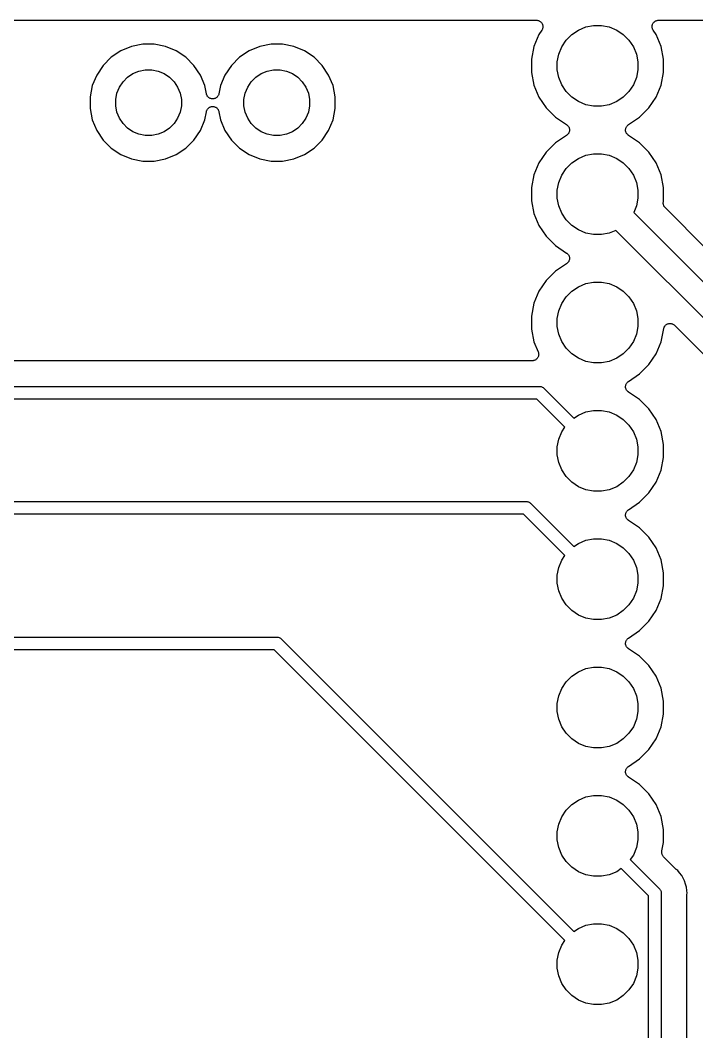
# Model space of a CAD drawing. Extents: x 77 to 229, y -160 to -63.
# Drawn here: x 205.74 to 219.13, y -82.87 to -62.85 of the extents above; entities that cross this region are included whole.
import ezdxf

# ---------------------------------------------------------------- set-up
doc = ezdxf.new("R2010")
doc.units = 0
doc.layers.add('BLACK', color=7, linetype='CONTINUOUS')

msp = doc.modelspace()

# ---------------------------------------------------------------- linework, layer by layer
at = {"layer": 'BLACK', "linetype": 'CONTINUOUS'}
for p, q in [((203.368, -62.8515), (215.962, -62.8515)), ((215.962, -62.8515), (215.964, -62.8515)), ((215.964, -62.8515), (215.964, -62.8515)), ((215.964, -62.8515), (215.964, -62.8515)), ((215.964, -62.8515), (215.964, -62.8515)), ((215.964, -62.8515), (215.976, -62.8529)), ((215.976, -62.8529), (215.988, -62.8542)), ((215.988, -62.8542), (215.988, -62.8542)), ((215.988, -62.8542), (215.989, -62.8543)), ((215.989, -62.8543), (216, -62.858)), ((216, -62.858), (216.012, -62.8616)), ((216.012, -62.8616), (216.012, -62.8617)), ((216.012, -62.8617), (216.012, -62.8618)), ((216.012, -62.8618), (216.023, -62.8676)), ((218.319, -62.8667), (218.329, -62.8611)), ((218.329, -62.8611), (218.33, -62.861)), ((218.33, -62.8609), (218.342, -62.8574)), ((218.33, -62.861), (218.33, -62.8609)), ((218.342, -62.8574), (218.353, -62.8539)), ((218.353, -62.8539), (218.354, -62.8538)), ((218.353, -62.8539), (218.353, -62.8539)), ((218.354, -62.8538), (218.366, -62.8527)), ((218.366, -62.8527), (218.378, -62.8515)), ((218.378, -62.8515), (228.994, -62.8515)), ((216.068, -63.0491), (216.011, -63.1344)), ((216.023, -62.8676), (216.034, -62.8734)), ((216.034, -62.8734), (216.034, -62.8736)), ((216.034, -62.8736), (216.034, -62.8737)), ((216.034, -62.8737), (216.043, -62.8814)), ((216.043, -62.8814), (216.053, -62.8892)), ((216.053, -62.8892), (216.053, -62.8895)), ((216.053, -62.8895), (216.053, -62.8896)), ((216.053, -62.8896), (216.061, -62.899)), ((216.061, -62.899), (216.068, -62.9085)), ((216.068, -62.9085), (216.068, -62.9087)), ((216.068, -62.9087), (216.069, -62.909)), ((216.074, -63.0384), (216.068, -63.0491)), ((216.069, -62.909), (216.074, -62.9197)), ((216.074, -62.9197), (216.08, -62.9304)), ((216.079, -63.0277), (216.074, -63.0384)), ((216.08, -63.0272), (216.079, -63.0274)), ((216.079, -63.0274), (216.079, -63.0277)), ((216.08, -62.9304), (216.08, -62.9307)), ((216.08, -62.9307), (216.08, -62.9309)), ((216.08, -62.9309), (216.083, -62.9425)), ((216.083, -63.0158), (216.08, -63.0272)), ((216.083, -62.9425), (216.087, -62.9542)), ((216.087, -63.004), (216.083, -63.0158)), ((216.087, -62.9542), (216.087, -62.9544)), ((216.087, -62.9544), (216.087, -62.9547)), ((216.087, -62.9547), (216.088, -62.9667)), ((216.088, -62.9915), (216.087, -63.0035)), ((216.087, -63.0035), (216.087, -63.0038)), ((216.087, -63.0038), (216.087, -63.004)), ((216.088, -62.9667), (216.089, -62.9788)), ((216.089, -62.9794), (216.088, -62.9915)), ((216.089, -62.9788), (216.089, -62.9791)), ((216.089, -62.9791), (216.089, -62.9794)), ((216.66, -63.1326), (216.791, -63.045)), ((216.791, -63.045), (216.937, -62.9847)), ((216.937, -62.9847), (217.091, -62.954)), ((217.091, -62.954), (217.249, -62.954)), ((217.249, -62.954), (217.403, -62.9847)), ((217.403, -62.9847), (217.549, -63.045)), ((217.549, -63.045), (217.68, -63.1326)), ((218.251, -62.9771), (218.252, -62.965)), ((218.251, -62.9773), (218.251, -62.9771)), ((218.251, -62.9776), (218.251, -62.9773)), ((218.252, -62.9896), (218.251, -62.9776)), ((218.252, -62.965), (218.253, -62.953)), ((218.253, -63.0018), (218.252, -62.9896)), ((218.253, -62.9524), (218.257, -62.9409)), ((218.253, -62.9527), (218.253, -62.9524)), ((218.253, -62.953), (218.253, -62.9527)), ((218.253, -63.002), (218.253, -63.0018)), ((218.253, -63.0023), (218.253, -63.002)), ((218.256, -63.0139), (218.253, -63.0023)), ((218.26, -63.0256), (218.256, -63.0139)), ((218.257, -62.9409), (218.261, -62.9293)), ((218.26, -63.0258), (218.26, -63.0256)), ((218.26, -63.0261), (218.26, -63.0258)), ((218.266, -63.0368), (218.26, -63.0261)), ((218.261, -62.9288), (218.267, -62.9182)), ((218.261, -62.929), (218.261, -62.9288)), ((218.261, -62.9293), (218.261, -62.929)), ((218.271, -63.0476), (218.266, -63.0368)), ((218.267, -62.9182), (218.272, -62.9075)), ((218.271, -63.048), (218.271, -63.0476)), ((218.271, -63.0481), (218.271, -63.048)), ((218.271, -63.048), (218.271, -63.048)), ((218.272, -63.0491), (218.271, -63.0481)), ((218.272, -62.9075), (218.273, -62.9073)), ((218.329, -63.1344), (218.272, -63.0491)), ((218.273, -62.907), (218.28, -62.8978)), ((218.273, -62.9073), (218.273, -62.907)), ((218.28, -62.8978), (218.288, -62.8884)), ((218.288, -62.8882), (218.289, -62.888)), ((218.288, -62.8884), (218.288, -62.8882)), ((218.289, -62.888), (218.298, -62.8804)), ((218.298, -62.8804), (218.307, -62.8727)), ((218.307, -62.8727), (218.308, -62.8726)), ((218.308, -62.8724), (218.319, -62.8667)), ((218.308, -62.8726), (218.308, -62.8724)), ((216.011, -63.1344), (215.912, -63.3725)), ((216.461, -63.3751), (216.549, -63.244)), ((216.549, -63.244), (216.66, -63.1326)), ((217.68, -63.1326), (217.791, -63.244)), ((217.791, -63.244), (217.879, -63.3751)), ((218.428, -63.3725), (218.329, -63.1344)), ((207.731, -63.4578), (207.542, -63.5845)), ((207.942, -63.3705), (207.731, -63.4578)), ((208.166, -63.326), (207.942, -63.3705)), ((208.394, -63.326), (208.166, -63.326)), ((208.618, -63.3705), (208.394, -63.326)), ((208.829, -63.4578), (208.618, -63.3705)), ((209.018, -63.5845), (208.829, -63.4578)), ((210.271, -63.4578), (210.082, -63.5845)), ((210.482, -63.3705), (210.271, -63.4578)), ((210.706, -63.326), (210.482, -63.3705)), ((210.934, -63.326), (210.706, -63.326)), ((211.158, -63.3705), (210.934, -63.326)), ((211.369, -63.4578), (211.158, -63.3705)), ((211.558, -63.5845), (211.369, -63.4578)), ((215.912, -63.3725), (215.862, -63.6252)), ((216.401, -63.5206), (216.461, -63.3751)), ((217.879, -63.3751), (217.939, -63.5206)), ((218.478, -63.6252), (218.428, -63.3725)), ((207.542, -63.5845), (207.381, -63.7458)), ((209.179, -63.7458), (209.018, -63.5845)), ((210.082, -63.5845), (209.921, -63.7458)), ((211.719, -63.7458), (211.558, -63.5845)), ((215.862, -63.6252), (215.862, -63.8828)), ((216.37, -63.6752), (216.401, -63.5206)), ((217.939, -63.5206), (217.97, -63.6752)), ((218.478, -63.8828), (218.478, -63.6252)), ((207.381, -63.7458), (207.254, -63.9355)), ((207.972, -63.908), (208.09, -63.859)), ((208.09, -63.859), (208.216, -63.834)), ((208.216, -63.834), (208.344, -63.834)), ((208.344, -63.834), (208.47, -63.859)), ((208.47, -63.859), (208.588, -63.908)), ((209.306, -63.9355), (209.179, -63.7458)), ((209.921, -63.7458), (209.794, -63.9355)), ((210.512, -63.908), (210.63, -63.859)), ((210.63, -63.859), (210.756, -63.834)), ((210.756, -63.834), (210.884, -63.834)), ((210.884, -63.834), (211.01, -63.859)), ((211.01, -63.859), (211.128, -63.908)), ((211.846, -63.9355), (211.719, -63.7458)), ((216.37, -63.8328), (216.37, -63.6752)), ((216.401, -63.9874), (216.37, -63.8328)), ((217.97, -63.8328), (217.939, -63.9874)), ((217.97, -63.6752), (217.97, -63.8328)), ((207.254, -63.9355), (207.167, -64.1462)), ((207.775, -64.0696), (207.866, -63.9791)), ((207.866, -63.9791), (207.972, -63.908)), ((208.588, -63.908), (208.694, -63.9791)), ((208.694, -63.9791), (208.785, -64.0696)), ((209.393, -64.1462), (209.306, -63.9355)), ((209.794, -63.9355), (209.707, -64.1462)), ((210.315, -64.0696), (210.406, -63.9791)), ((210.406, -63.9791), (210.512, -63.908)), ((211.128, -63.908), (211.234, -63.9791)), ((211.234, -63.9791), (211.325, -64.0696)), ((211.933, -64.1462), (211.846, -63.9355)), ((215.862, -63.8828), (215.912, -64.1355)), ((216.461, -64.1329), (216.401, -63.9874)), ((217.939, -63.9874), (217.879, -64.1329)), ((218.428, -64.1355), (218.478, -63.8828)), ((207.167, -64.1462), (207.122, -64.3699)), ((207.655, -64.2944), (207.704, -64.1761)), ((207.704, -64.1761), (207.775, -64.0696)), ((208.785, -64.0696), (208.856, -64.1761)), ((208.856, -64.1761), (208.905, -64.2944)), ((209.425, -64.3068), (209.393, -64.1462)), ((209.707, -64.1462), (209.675, -64.3068)), ((210.195, -64.2944), (210.244, -64.1761)), ((210.244, -64.1761), (210.315, -64.0696)), ((211.325, -64.0696), (211.396, -64.1761)), ((211.396, -64.1761), (211.445, -64.2944)), ((211.978, -64.3699), (211.933, -64.1462)), ((215.912, -64.1355), (216.011, -64.3736)), ((216.549, -64.264), (216.461, -64.1329)), ((217.879, -64.1329), (217.791, -64.264)), ((218.329, -64.3736), (218.428, -64.1355)), ((207.122, -64.3699), (207.122, -64.5981)), ((207.63, -64.42), (207.655, -64.2944)), ((207.63, -64.548), (207.63, -64.42)), ((208.905, -64.2944), (208.93, -64.42)), ((208.93, -64.42), (208.93, -64.548)), ((209.429, -64.3188), (209.425, -64.3068)), ((209.433, -64.3303), (209.429, -64.3188)), ((209.433, -64.3304), (209.433, -64.3303)), ((209.433, -64.3305), (209.433, -64.3304)), ((209.438, -64.3413), (209.433, -64.3305)), ((209.444, -64.3522), (209.438, -64.3413)), ((209.444, -64.3523), (209.444, -64.3522)), ((209.444, -64.3524), (209.444, -64.3523)), ((209.452, -64.362), (209.444, -64.3524)), ((209.46, -64.3714), (209.452, -64.362)), ((209.46, -64.3715), (209.46, -64.3714)), ((209.46, -64.3716), (209.46, -64.3715)), ((209.47, -64.3795), (209.46, -64.3716)), ((209.479, -64.3873), (209.47, -64.3795)), ((209.479, -64.3874), (209.479, -64.3873)), ((209.479, -64.3873), (209.479, -64.3873)), ((209.49, -64.3931), (209.479, -64.3874)), ((209.501, -64.3991), (209.49, -64.3931)), ((209.512, -64.4027), (209.501, -64.3991)), ((209.501, -64.3991), (209.501, -64.3991)), ((209.501, -64.3991), (209.501, -64.3991)), ((209.524, -64.4064), (209.512, -64.4027)), ((209.525, -64.4065), (209.524, -64.4064)), ((209.524, -64.4064), (209.524, -64.4064)), ((209.536, -64.4077), (209.525, -64.4065)), ((209.549, -64.409), (209.536, -64.4077)), ((209.561, -64.4079), (209.549, -64.409)), ((209.549, -64.409), (209.549, -64.409)), ((209.549, -64.409), (209.549, -64.409)), ((209.574, -64.4068), (209.561, -64.4079)), ((209.585, -64.4034), (209.574, -64.4068)), ((209.574, -64.4068), (209.574, -64.4068)), ((209.574, -64.4068), (209.574, -64.4068)), ((209.597, -64.3998), (209.585, -64.4034)), ((209.598, -64.3998), (209.597, -64.3998)), ((209.608, -64.3942), (209.598, -64.3997)), ((209.598, -64.3997), (209.598, -64.3998)), ((209.619, -64.3884), (209.608, -64.3942)), ((209.62, -64.3883), (209.619, -64.3884)), ((209.629, -64.3804), (209.62, -64.3882)), ((209.62, -64.3882), (209.62, -64.3883)), ((209.639, -64.3728), (209.629, -64.3804)), ((209.647, -64.3632), (209.639, -64.3727)), ((209.639, -64.3727), (209.639, -64.3728)), ((209.639, -64.3728), (209.639, -64.3728)), ((209.655, -64.3539), (209.647, -64.3632)), ((209.661, -64.3432), (209.655, -64.3537)), ((209.655, -64.3537), (209.655, -64.3538)), ((209.655, -64.3538), (209.655, -64.3539)), ((209.667, -64.3322), (209.661, -64.3432)), ((209.67, -64.3205), (209.667, -64.332)), ((209.667, -64.332), (209.667, -64.332)), ((209.667, -64.332), (209.667, -64.3322)), ((209.674, -64.3085), (209.67, -64.3205)), ((209.675, -64.3068), (209.674, -64.3083)), ((209.674, -64.3083), (209.674, -64.3083)), ((209.674, -64.3083), (209.674, -64.3083)), ((209.674, -64.3083), (209.674, -64.3085)), ((210.17, -64.42), (210.195, -64.2944)), ((210.17, -64.548), (210.17, -64.42)), ((211.445, -64.2944), (211.47, -64.42)), ((211.47, -64.42), (211.47, -64.548)), ((211.978, -64.5981), (211.978, -64.3699)), ((216.011, -64.3736), (216.154, -64.5878)), ((216.66, -64.3754), (216.549, -64.264)), ((216.791, -64.463), (216.66, -64.3754)), ((216.937, -64.5233), (216.791, -64.463)), ((217.549, -64.463), (217.403, -64.5233)), ((217.68, -64.3754), (217.549, -64.463)), ((217.791, -64.264), (217.68, -64.3754)), ((218.186, -64.5878), (218.329, -64.3736)), ((207.122, -64.5981), (207.167, -64.8218)), ((207.655, -64.6736), (207.63, -64.548)), ((208.93, -64.548), (208.905, -64.6736)), ((209.393, -64.8218), (209.425, -64.6612)), ((209.425, -64.6612), (209.426, -64.6597)), ((209.426, -64.6595), (209.43, -64.6476)), ((209.426, -64.6597), (209.426, -64.6595)), ((209.426, -64.6597), (209.426, -64.6597)), ((209.426, -64.6597), (209.426, -64.6597)), ((209.43, -64.6476), (209.433, -64.636)), ((209.433, -64.6358), (209.439, -64.6249)), ((209.433, -64.636), (209.433, -64.6358)), ((209.433, -64.636), (209.433, -64.636)), ((209.439, -64.6249), (209.445, -64.6143)), ((209.445, -64.6141), (209.453, -64.6051)), ((209.445, -64.6142), (209.445, -64.6141)), ((209.445, -64.6143), (209.445, -64.6142)), ((209.453, -64.6051), (209.461, -64.5953)), ((209.461, -64.5952), (209.471, -64.5877)), ((209.461, -64.5953), (209.461, -64.5952)), ((209.461, -64.5952), (209.461, -64.5952)), ((209.471, -64.5877), (209.48, -64.5798)), ((209.48, -64.5797), (209.481, -64.5796)), ((209.48, -64.5798), (209.48, -64.5797)), ((209.481, -64.5796), (209.492, -64.5739)), ((209.492, -64.5739), (209.502, -64.5683)), ((209.502, -64.5683), (209.502, -64.5682)), ((209.502, -64.5682), (209.503, -64.5682)), ((209.503, -64.5682), (209.514, -64.5647)), ((209.514, -64.5647), (209.526, -64.5612)), ((209.526, -64.5612), (209.538, -64.5601)), ((209.526, -64.5612), (209.526, -64.5612)), ((209.526, -64.5612), (209.526, -64.5612)), ((209.538, -64.5601), (209.551, -64.559)), ((209.551, -64.559), (209.551, -64.559)), ((209.551, -64.559), (209.551, -64.559)), ((209.551, -64.559), (209.563, -64.5602)), ((209.563, -64.5602), (209.575, -64.5615)), ((209.575, -64.5615), (209.576, -64.5616)), ((209.576, -64.5616), (209.576, -64.5616)), ((209.576, -64.5616), (209.588, -64.5653)), ((209.588, -64.5653), (209.599, -64.5689)), ((209.599, -64.5689), (209.599, -64.5689)), ((209.599, -64.5689), (209.599, -64.5689)), ((209.599, -64.5689), (209.61, -64.5749)), ((209.61, -64.5749), (209.621, -64.5806)), ((209.621, -64.5806), (209.621, -64.5807)), ((209.621, -64.5807), (209.621, -64.5807)), ((209.621, -64.5807), (209.63, -64.5885)), ((209.63, -64.5885), (209.64, -64.5964)), ((209.64, -64.5964), (209.64, -64.5965)), ((209.64, -64.5965), (209.64, -64.5966)), ((209.64, -64.5966), (209.648, -64.6059)), ((209.648, -64.6059), (209.656, -64.6156)), ((209.656, -64.6156), (209.656, -64.6157)), ((209.656, -64.6157), (209.656, -64.6158)), ((209.656, -64.6158), (209.662, -64.6266)), ((209.662, -64.6266), (209.667, -64.6375)), ((209.667, -64.6375), (209.667, -64.6376)), ((209.667, -64.6376), (209.667, -64.6377)), ((209.667, -64.6377), (209.671, -64.6492)), ((209.671, -64.6492), (209.675, -64.6612)), ((209.675, -64.6612), (209.707, -64.8218)), ((210.195, -64.6736), (210.17, -64.548)), ((211.47, -64.548), (211.445, -64.6736)), ((211.933, -64.8218), (211.978, -64.5981)), ((216.154, -64.5878), (216.336, -64.77)), ((217.091, -64.554), (216.937, -64.5233)), ((217.249, -64.554), (217.091, -64.554)), ((217.403, -64.5233), (217.249, -64.554)), ((218.004, -64.77), (218.186, -64.5878)), ((207.167, -64.8218), (207.254, -65.0325)), ((207.704, -64.7919), (207.655, -64.6736)), ((207.775, -64.8984), (207.704, -64.7919)), ((208.856, -64.7919), (208.785, -64.8984)), ((208.905, -64.6736), (208.856, -64.7919)), ((209.306, -65.0325), (209.393, -64.8218)), ((209.707, -64.8218), (209.794, -65.0325)), ((210.244, -64.7919), (210.195, -64.6736)), ((210.315, -64.8984), (210.244, -64.7919)), ((211.396, -64.7919), (211.325, -64.8984)), ((211.445, -64.6736), (211.396, -64.7919)), ((211.846, -65.0325), (211.933, -64.8218)), ((216.336, -64.77), (216.558, -64.9184)), ((217.782, -64.9184), (218.004, -64.77)), ((207.254, -65.0325), (207.381, -65.2222)), ((207.866, -64.9889), (207.775, -64.8984)), ((207.972, -65.06), (207.866, -64.9889)), ((208.09, -65.109), (207.972, -65.06)), ((208.588, -65.06), (208.47, -65.109)), ((208.694, -64.9889), (208.588, -65.06)), ((208.785, -64.8984), (208.694, -64.9889)), ((209.179, -65.2222), (209.306, -65.0325)), ((209.794, -65.0325), (209.921, -65.2222)), ((210.406, -64.9889), (210.315, -64.8984)), ((210.512, -65.06), (210.406, -64.9889)), ((210.63, -65.109), (210.512, -65.06)), ((211.128, -65.06), (211.01, -65.109)), ((211.234, -64.9889), (211.128, -65.06)), ((211.325, -64.8984), (211.234, -64.9889)), ((211.719, -65.2222), (211.846, -65.0325)), ((216.558, -64.9184), (216.559, -64.919)), ((216.559, -64.919), (216.559, -64.919)), ((216.559, -64.919), (216.559, -64.919)), ((216.559, -64.919), (216.56, -64.9194)), ((216.56, -64.9194), (216.569, -64.9273)), ((216.569, -64.9273), (216.578, -64.9349)), ((216.578, -64.9349), (216.578, -64.9352)), ((216.578, -64.9352), (216.579, -64.9354)), ((216.579, -64.9354), (216.586, -64.9449)), ((216.586, -64.9449), (216.594, -64.9542)), ((216.594, -64.9542), (216.594, -64.9545)), ((216.594, -64.9545), (216.594, -64.9547)), ((216.594, -64.9547), (216.6, -64.9654)), ((216.6, -64.9654), (216.605, -64.9761)), ((216.605, -64.9761), (216.605, -64.9764)), ((216.605, -64.9764), (216.606, -64.9767)), ((216.609, -65.0613), (216.605, -65.0729)), ((216.606, -64.9767), (216.609, -64.9882)), ((216.609, -64.9882), (216.612, -64.9999)), ((216.612, -65.0499), (216.609, -65.0613)), ((216.612, -64.9999), (216.612, -65.0002)), ((216.612, -65.0002), (216.613, -65.0005)), ((216.613, -65.0372), (216.612, -65.0492)), ((216.612, -65.0492), (216.612, -65.0495)), ((216.612, -65.0495), (216.612, -65.0499)), ((216.613, -65.0005), (216.614, -65.0125)), ((216.615, -65.0252), (216.613, -65.0372)), ((216.614, -65.0125), (216.615, -65.0246)), ((216.615, -65.0246), (216.615, -65.0249)), ((216.615, -65.0249), (216.615, -65.0252)), ((217.725, -65.0228), (217.727, -65.0109)), ((217.725, -65.0231), (217.725, -65.0228)), ((217.725, -65.0234), (217.725, -65.0231)), ((217.726, -65.0355), (217.725, -65.0234)), ((217.727, -65.0475), (217.726, -65.0355)), ((217.727, -65.0109), (217.728, -64.9988)), ((217.728, -65.0478), (217.727, -65.0475)), ((217.728, -64.9981), (217.732, -64.9866)), ((217.728, -64.9985), (217.728, -64.9981)), ((217.728, -64.9988), (217.728, -64.9985)), ((217.728, -65.0481), (217.728, -65.0478)), ((217.731, -65.0598), (217.728, -65.0481)), ((217.734, -65.0713), (217.731, -65.0598)), ((217.732, -64.9866), (217.735, -64.9751)), ((217.735, -64.9745), (217.741, -64.9639)), ((217.735, -64.9748), (217.735, -64.9745)), ((217.735, -64.9751), (217.735, -64.9748)), ((217.741, -64.9639), (217.747, -64.9533)), ((217.747, -64.9527), (217.755, -64.9434)), ((217.747, -64.953), (217.747, -64.9527)), ((217.747, -64.9533), (217.747, -64.953)), ((217.755, -64.9434), (217.763, -64.9341)), ((217.763, -64.9337), (217.772, -64.9261)), ((217.763, -64.9339), (217.763, -64.9337)), ((217.763, -64.9341), (217.763, -64.9339)), ((217.772, -64.9261), (217.782, -64.9184)), ((207.381, -65.2222), (207.542, -65.3835)), ((208.216, -65.134), (208.09, -65.109)), ((208.344, -65.134), (208.216, -65.134)), ((208.47, -65.109), (208.344, -65.134)), ((209.018, -65.3835), (209.179, -65.2222)), ((209.921, -65.2222), (210.082, -65.3835)), ((210.756, -65.134), (210.63, -65.109)), ((210.884, -65.134), (210.756, -65.134)), ((211.01, -65.109), (210.884, -65.134)), ((211.558, -65.3835), (211.719, -65.2222)), ((216.558, -65.1296), (216.336, -65.278)), ((216.567, -65.1221), (216.558, -65.1296)), ((216.577, -65.1144), (216.567, -65.1221)), ((216.585, -65.1048), (216.577, -65.1139)), ((216.577, -65.1139), (216.577, -65.1141)), ((216.577, -65.1141), (216.577, -65.1144)), ((216.593, -65.0953), (216.585, -65.1048)), ((216.599, -65.0842), (216.593, -65.0947)), ((216.593, -65.0947), (216.593, -65.095)), ((216.593, -65.095), (216.593, -65.0953)), ((216.605, -65.0735), (216.599, -65.0842)), ((216.605, -65.0729), (216.605, -65.0732)), ((216.605, -65.0732), (216.605, -65.0735)), ((217.735, -65.0716), (217.734, -65.0713)), ((217.735, -65.0719), (217.735, -65.0716)), ((217.74, -65.0826), (217.735, -65.0719)), ((217.746, -65.0933), (217.74, -65.0826)), ((217.746, -65.0935), (217.746, -65.0933)), ((217.746, -65.0938), (217.746, -65.0935)), ((217.754, -65.1031), (217.746, -65.0938)), ((217.761, -65.1126), (217.754, -65.1031)), ((217.762, -65.1128), (217.761, -65.1126)), ((217.762, -65.1131), (217.762, -65.1128)), ((217.771, -65.1207), (217.762, -65.1131)), ((217.78, -65.1286), (217.771, -65.1207)), ((217.781, -65.129), (217.78, -65.1286)), ((217.782, -65.1296), (217.781, -65.129)), ((217.781, -65.129), (217.781, -65.129)), ((217.781, -65.129), (217.781, -65.129)), ((218.004, -65.278), (217.782, -65.1296)), ((207.542, -65.3835), (207.731, -65.5102)), ((208.829, -65.5102), (209.018, -65.3835)), ((210.082, -65.3835), (210.271, -65.5102)), ((211.369, -65.5102), (211.558, -65.3835)), ((216.154, -65.4602), (216.011, -65.6744)), ((216.336, -65.278), (216.154, -65.4602)), ((218.186, -65.4602), (218.004, -65.278)), ((218.329, -65.6744), (218.186, -65.4602)), ((207.731, -65.5102), (207.942, -65.5975)), ((207.942, -65.5975), (208.166, -65.642)), ((208.166, -65.642), (208.394, -65.642)), ((208.394, -65.642), (208.618, -65.5975)), ((208.618, -65.5975), (208.829, -65.5102)), ((210.271, -65.5102), (210.482, -65.5975)), ((210.482, -65.5975), (210.706, -65.642)), ((210.706, -65.642), (210.934, -65.642)), ((210.934, -65.642), (211.158, -65.5975)), ((211.158, -65.5975), (211.369, -65.5102)), ((216.66, -65.6726), (216.791, -65.585)), ((216.791, -65.585), (216.937, -65.5247)), ((216.937, -65.5247), (217.091, -65.494)), ((217.091, -65.494), (217.249, -65.494)), ((217.249, -65.494), (217.403, -65.5247)), ((217.403, -65.5247), (217.549, -65.585)), ((217.549, -65.585), (217.68, -65.6726)), ((216.011, -65.6744), (215.912, -65.9125)), ((216.461, -65.9151), (216.549, -65.784)), ((216.549, -65.784), (216.66, -65.6726)), ((217.68, -65.6726), (217.791, -65.784)), ((217.791, -65.784), (217.879, -65.9151)), ((218.428, -65.9125), (218.329, -65.6744)), ((215.912, -65.9125), (215.862, -66.1652)), ((216.37, -66.2152), (216.401, -66.0606)), ((216.401, -66.0606), (216.461, -65.9151)), ((217.879, -65.9151), (217.939, -66.0606)), ((217.939, -66.0606), (217.97, -66.2152)), ((218.478, -66.1652), (218.428, -65.9125)), ((215.862, -66.1652), (215.862, -66.4228)), ((216.37, -66.3728), (216.37, -66.2152)), ((217.97, -66.2152), (217.97, -66.3728)), ((218.478, -66.4228), (218.478, -66.1652)), ((215.862, -66.4228), (215.912, -66.6755)), ((216.401, -66.5274), (216.37, -66.3728)), ((217.97, -66.3728), (217.939, -66.5274)), ((218.471, -66.4691), (218.472, -66.4574)), ((218.472, -66.4574), (218.473, -66.4457)), ((218.473, -66.4457), (218.478, -66.4228)), ((216.461, -66.6729), (216.401, -66.5274)), ((217.939, -66.5274), (217.886, -66.6563)), ((217.886, -66.6563), (222.908, -71.6789)), ((218.471, -66.4697), (218.471, -66.4691)), ((218.471, -66.4703), (218.471, -66.4697)), ((218.472, -66.4821), (218.471, -66.4703)), ((218.473, -66.4938), (218.472, -66.4821)), ((218.473, -66.4944), (218.473, -66.4938)), ((218.473, -66.495), (218.473, -66.4944)), ((218.477, -66.5063), (218.473, -66.495)), ((218.48, -66.5176), (218.477, -66.5063)), ((218.48, -66.5181), (218.48, -66.5176)), ((218.481, -66.5187), (218.48, -66.5181)), ((218.486, -66.5292), (218.481, -66.5187)), ((218.492, -66.5396), (218.486, -66.5292)), ((218.492, -66.5401), (218.492, -66.5396)), ((218.492, -66.5406), (218.492, -66.5401)), ((218.5, -66.5498), (218.492, -66.5406)), ((218.507, -66.559), (218.5, -66.5498)), ((218.508, -66.5598), (218.507, -66.559)), ((218.508, -66.5599), (218.508, -66.5598)), ((218.508, -66.5598), (218.508, -66.5598)), ((218.508, -66.5602), (218.508, -66.5599)), ((219.327, -67.3795), (218.508, -66.5602)), ((215.912, -66.6755), (216.011, -66.9136)), ((216.549, -66.804), (216.461, -66.6729)), ((216.66, -66.9154), (216.549, -66.804)), ((216.011, -66.9136), (216.154, -67.1278)), ((216.791, -67.003), (216.66, -66.9154)), ((216.937, -67.0633), (216.791, -67.003)), ((217.091, -67.094), (216.937, -67.0633)), ((217.403, -67.0633), (217.249, -67.094)), ((217.532, -67.0098), (217.403, -67.0633)), ((222.49, -71.968), (217.532, -67.0098)), ((216.154, -67.1278), (216.336, -67.31)), ((217.249, -67.094), (217.091, -67.094)), ((216.336, -67.31), (216.558, -67.4584)), ((216.558, -67.4584), (216.559, -67.459)), ((216.559, -67.459), (216.559, -67.459)), ((216.559, -67.459), (216.559, -67.459)), ((216.559, -67.459), (216.56, -67.4594)), ((216.56, -67.4594), (216.569, -67.4673)), ((216.567, -67.6621), (216.558, -67.6696)), ((216.577, -67.6543), (216.567, -67.6621)), ((216.569, -67.4673), (216.578, -67.4749)), ((216.585, -67.6448), (216.577, -67.6539)), ((216.577, -67.6539), (216.577, -67.6541)), ((216.577, -67.6541), (216.577, -67.6543)), ((216.578, -67.4749), (216.578, -67.4752)), ((216.578, -67.4752), (216.579, -67.4754)), ((216.579, -67.4754), (216.586, -67.4849)), ((216.593, -67.6353), (216.585, -67.6448)), ((216.586, -67.4849), (216.594, -67.4942)), ((216.599, -67.6242), (216.593, -67.6347)), ((216.593, -67.6347), (216.593, -67.635)), ((216.593, -67.635), (216.593, -67.6353)), ((216.594, -67.4942), (216.594, -67.4945)), ((216.594, -67.4945), (216.594, -67.4947)), ((216.594, -67.4947), (216.6, -67.5054)), ((216.605, -67.6135), (216.599, -67.6242)), ((216.6, -67.5054), (216.605, -67.5161)), ((216.605, -67.5161), (216.605, -67.5164)), ((216.605, -67.5164), (216.606, -67.5167)), ((216.609, -67.6013), (216.605, -67.6129)), ((216.605, -67.6129), (216.605, -67.6132)), ((216.605, -67.6132), (216.605, -67.6135)), ((216.606, -67.5167), (216.609, -67.5282)), ((216.609, -67.5282), (216.612, -67.5399)), ((216.612, -67.5899), (216.609, -67.6013)), ((216.612, -67.5399), (216.612, -67.5402)), ((216.612, -67.5402), (216.613, -67.5405)), ((216.613, -67.5772), (216.612, -67.5892)), ((216.612, -67.5892), (216.612, -67.5895)), ((216.612, -67.5895), (216.612, -67.5899)), ((216.613, -67.5405), (216.614, -67.5525)), ((216.615, -67.5652), (216.613, -67.5772)), ((216.614, -67.5525), (216.615, -67.5646)), ((216.615, -67.5646), (216.615, -67.5649)), ((216.615, -67.5649), (216.615, -67.5652)), ((216.336, -67.818), (216.154, -68.0002)), ((216.558, -67.6696), (216.336, -67.818)), ((216.154, -68.0002), (216.011, -68.2144)), ((216.791, -68.125), (216.937, -68.0647)), ((216.937, -68.0647), (217.091, -68.034)), ((217.091, -68.034), (217.249, -68.034)), ((217.249, -68.034), (217.403, -68.0647)), ((217.403, -68.0647), (217.549, -68.125)), ((216.011, -68.2144), (215.912, -68.4525)), ((216.549, -68.324), (216.66, -68.2126)), ((216.66, -68.2126), (216.791, -68.125)), ((217.549, -68.125), (217.68, -68.2126)), ((217.68, -68.2126), (217.791, -68.324)), ((215.912, -68.4525), (215.862, -68.7052)), ((216.401, -68.6006), (216.461, -68.4551)), ((216.461, -68.4551), (216.549, -68.324)), ((217.791, -68.324), (217.879, -68.4551)), ((217.879, -68.4551), (217.939, -68.6006)), ((216.37, -68.7552), (216.401, -68.6006)), ((217.939, -68.6006), (217.97, -68.7552)), ((215.862, -68.7052), (215.862, -68.9628)), ((216.37, -68.9128), (216.37, -68.7552)), ((217.97, -68.7552), (217.97, -68.9128)), ((218.535, -68.8734), (218.545, -68.8678)), ((218.545, -68.8678), (218.556, -68.8621)), ((218.556, -68.862), (218.557, -68.8619)), ((218.556, -68.8621), (218.556, -68.862)), ((218.557, -68.8619), (218.568, -68.8585)), ((218.568, -68.8585), (218.58, -68.855)), ((218.58, -68.8549), (218.593, -68.8538)), ((218.58, -68.855), (218.58, -68.8549)), ((218.58, -68.855), (218.58, -68.855)), ((218.593, -68.8538), (218.605, -68.8527)), ((218.605, -68.8527), (218.605, -68.8527)), ((218.605, -68.8527), (218.605, -68.8527)), ((218.605, -68.8527), (218.617, -68.854)), ((218.617, -68.854), (218.629, -68.8552)), ((218.629, -68.8552), (218.629, -68.8553)), ((218.629, -68.8553), (218.63, -68.8553)), ((218.63, -68.8553), (218.641, -68.859)), ((218.641, -68.859), (218.653, -68.8625)), ((218.653, -68.8625), (218.653, -68.8626)), ((218.653, -68.8626), (218.653, -68.8627)), ((218.653, -68.8627), (218.664, -68.8685)), ((215.862, -68.9628), (215.912, -69.2155)), ((216.401, -69.0674), (216.37, -68.9128)), ((216.461, -69.2129), (216.401, -69.0674)), ((217.939, -69.0674), (217.879, -69.2129)), ((217.97, -68.9128), (217.939, -69.0674)), ((218.428, -69.2155), (218.48, -68.9549)), ((218.48, -68.9532), (218.484, -68.9415)), ((218.48, -68.9537), (218.48, -68.9532)), ((218.48, -68.9538), (218.48, -68.9537)), ((218.48, -68.9537), (218.48, -68.9537)), ((218.48, -68.9549), (218.48, -68.9538)), ((218.484, -68.9415), (218.487, -68.9301)), ((218.487, -68.9296), (218.493, -68.9189)), ((218.487, -68.9298), (218.487, -68.9296)), ((218.487, -68.9301), (218.487, -68.9298)), ((218.493, -68.9189), (218.499, -68.9083)), ((218.499, -68.9079), (218.507, -68.8987)), ((218.499, -68.9081), (218.499, -68.9079)), ((218.499, -68.9083), (218.499, -68.9081)), ((218.507, -68.8987), (218.515, -68.8893)), ((218.515, -68.8889), (218.525, -68.8814)), ((218.515, -68.8891), (218.515, -68.8889)), ((218.515, -68.8893), (218.515, -68.8891)), ((218.525, -68.8814), (218.534, -68.8737)), ((218.534, -68.8736), (218.535, -68.8734)), ((218.534, -68.8737), (218.534, -68.8736)), ((218.664, -68.8685), (218.675, -68.8742)), ((218.675, -68.8742), (218.675, -68.8743)), ((218.675, -68.8743), (218.675, -68.8745)), ((218.675, -68.8745), (218.685, -68.8822)), ((218.685, -68.8822), (218.694, -68.8899)), ((218.694, -68.8899), (221.945, -72.1412)), ((215.912, -69.2155), (215.995, -69.416)), ((216.549, -69.344), (216.461, -69.2129)), ((217.879, -69.2129), (217.791, -69.344)), ((218.329, -69.4536), (218.428, -69.2155)), ((215.995, -69.416), (215.996, -69.417)), ((215.996, -69.417), (215.996, -69.417)), ((215.996, -69.417), (215.996, -69.417)), ((215.996, -69.417), (215.996, -69.4176)), ((215.996, -69.4176), (215.999, -69.4294)), ((215.999, -69.4294), (216.003, -69.4408)), ((216.003, -69.4408), (216.003, -69.4411)), ((216.003, -69.4411), (216.003, -69.4415)), ((216.003, -69.4415), (216.004, -69.4535)), ((216.004, -69.4535), (216.005, -69.4655)), ((216.005, -69.4662), (216.004, -69.478)), ((216.005, -69.4655), (216.005, -69.4658)), ((216.005, -69.4658), (216.005, -69.4662)), ((216.66, -69.4554), (216.549, -69.344)), ((216.791, -69.543), (216.66, -69.4554)), ((217.68, -69.4554), (217.549, -69.543)), ((217.791, -69.344), (217.68, -69.4554)), ((218.186, -69.6678), (218.329, -69.4536)), ((215.878, -69.5916), (203.222, -69.5916)), ((215.89, -69.5904), (215.878, -69.5916)), ((215.902, -69.5893), (215.89, -69.5904)), ((215.903, -69.5892), (215.902, -69.5892)), ((215.902, -69.5892), (215.902, -69.5893)), ((215.914, -69.5857), (215.903, -69.5892)), ((215.926, -69.5823), (215.914, -69.5857)), ((215.937, -69.5763), (215.926, -69.582)), ((215.926, -69.582), (215.926, -69.5821)), ((215.926, -69.5821), (215.926, -69.5823)), ((215.948, -69.5707), (215.937, -69.5763)), ((215.958, -69.5626), (215.948, -69.5704)), ((215.948, -69.5704), (215.948, -69.5705)), ((215.948, -69.5705), (215.948, -69.5707)), ((215.967, -69.5552), (215.958, -69.5626)), ((215.975, -69.5454), (215.967, -69.5547)), ((215.967, -69.5547), (215.967, -69.5549)), ((215.967, -69.5549), (215.967, -69.5552)), ((215.983, -69.5362), (215.975, -69.5454)), ((215.989, -69.525), (215.983, -69.5356)), ((215.983, -69.5356), (215.983, -69.5359)), ((215.983, -69.5359), (215.983, -69.5362)), ((215.995, -69.5144), (215.989, -69.525)), ((215.999, -69.5021), (215.995, -69.5138)), ((215.995, -69.5138), (215.995, -69.5141)), ((215.995, -69.5141), (215.995, -69.5144)), ((216.002, -69.4908), (215.999, -69.5021)), ((216.004, -69.478), (216.002, -69.4901)), ((216.002, -69.4901), (216.002, -69.4905)), ((216.002, -69.4905), (216.002, -69.4908)), ((216.937, -69.6033), (216.791, -69.543)), ((217.091, -69.634), (216.937, -69.6033)), ((217.249, -69.634), (217.091, -69.634)), ((217.403, -69.6033), (217.249, -69.634)), ((217.549, -69.543), (217.403, -69.6033)), ((218.004, -69.85), (218.186, -69.6678)), ((217.782, -69.9984), (218.004, -69.85)), ((217.728, -70.0781), (217.731, -70.0667)), ((217.731, -70.0667), (217.735, -70.0551)), ((217.735, -70.0545), (217.741, -70.0439)), ((217.735, -70.0548), (217.735, -70.0545)), ((217.735, -70.0551), (217.735, -70.0548)), ((217.741, -70.0439), (217.747, -70.0333)), ((217.747, -70.0327), (217.755, -70.0234)), ((217.747, -70.033), (217.747, -70.0327)), ((217.747, -70.0333), (217.747, -70.033)), ((217.755, -70.0234), (217.763, -70.0141)), ((217.763, -70.0137), (217.772, -70.0061)), ((217.763, -70.0139), (217.763, -70.0137)), ((217.763, -70.0141), (217.763, -70.0139)), ((217.772, -70.0061), (217.782, -69.9984)), ((199.704, -70.0996), (216.015, -70.0996)), ((216.015, -70.0996), (216.021, -70.099)), ((216.021, -70.099), (216.027, -70.0996)), ((216.027, -70.0996), (216.046, -70.1014)), ((216.046, -70.1014), (216.046, -70.1014)), ((216.046, -70.1014), (216.046, -70.1014)), ((216.046, -70.1014), (216.052, -70.1034)), ((216.052, -70.1034), (216.069, -70.1086)), ((216.069, -70.1086), (216.069, -70.1086)), ((216.069, -70.1086), (216.069, -70.1086)), ((216.069, -70.1086), (216.073, -70.1108)), ((216.073, -70.1108), (216.091, -70.1202)), ((216.091, -70.1202), (216.091, -70.1202)), ((216.091, -70.1202), (216.091, -70.1202)), ((216.091, -70.1202), (216.097, -70.1253)), ((216.097, -70.1253), (216.11, -70.1358)), ((216.11, -70.1358), (216.114, -70.1406)), ((216.114, -70.1406), (216.699, -70.7263)), ((217.725, -70.1028), (217.727, -70.0909)), ((217.725, -70.1031), (217.725, -70.1028)), ((217.725, -70.1034), (217.725, -70.1031)), ((217.726, -70.1155), (217.725, -70.1034)), ((217.727, -70.1275), (217.726, -70.1155)), ((217.727, -70.0909), (217.728, -70.0788)), ((217.728, -70.1278), (217.727, -70.1275)), ((217.728, -70.0785), (217.728, -70.0781)), ((217.728, -70.0788), (217.728, -70.0785)), ((217.728, -70.1281), (217.728, -70.1278)), ((217.731, -70.1398), (217.728, -70.1281)), ((217.734, -70.1513), (217.731, -70.1398)), ((217.735, -70.1516), (217.734, -70.1513)), ((217.735, -70.1519), (217.735, -70.1516)), ((217.74, -70.1625), (217.735, -70.1519)), ((217.746, -70.1733), (217.74, -70.1625)), ((217.746, -70.1735), (217.746, -70.1733)), ((217.746, -70.1738), (217.746, -70.1735)), ((217.754, -70.1831), (217.746, -70.1738)), ((217.761, -70.1926), (217.754, -70.1831)), ((217.762, -70.1928), (217.761, -70.1926)), ((217.762, -70.1931), (217.762, -70.1928)), ((217.771, -70.2007), (217.762, -70.1931)), ((217.78, -70.2086), (217.771, -70.2007)), ((217.781, -70.209), (217.78, -70.2086)), ((217.782, -70.2096), (217.781, -70.209)), ((217.781, -70.209), (217.781, -70.209)), ((217.781, -70.209), (217.781, -70.209)), ((218.004, -70.358), (217.782, -70.2096)), ((215.969, -70.3496), (199.75, -70.3496)), ((216.523, -70.9031), (215.969, -70.3496)), ((218.186, -70.5402), (218.004, -70.358)), ((216.699, -70.7263), (216.791, -70.665)), ((216.791, -70.665), (216.937, -70.6047)), ((216.937, -70.6047), (217.091, -70.574)), ((217.091, -70.574), (217.249, -70.574)), ((217.249, -70.574), (217.403, -70.6047)), ((217.403, -70.6047), (217.549, -70.665)), ((217.549, -70.665), (217.68, -70.7526)), ((218.329, -70.7544), (218.186, -70.5402)), ((217.68, -70.7526), (217.791, -70.864)), ((217.791, -70.864), (217.879, -70.9951)), ((218.428, -70.9925), (218.329, -70.7544)), ((216.401, -71.1406), (216.461, -70.9951)), ((216.461, -70.9951), (216.523, -70.9031)), ((217.879, -70.9951), (217.939, -71.1406)), ((218.478, -71.2452), (218.428, -70.9925)), ((216.37, -71.2952), (216.401, -71.1406)), ((217.939, -71.1406), (217.97, -71.2952)), ((218.478, -71.5028), (218.478, -71.2452)), ((216.37, -71.4528), (216.37, -71.2952)), ((216.401, -71.6074), (216.37, -71.4528)), ((217.97, -71.4528), (217.939, -71.6074)), ((217.97, -71.2952), (217.97, -71.4528)), ((216.461, -71.7529), (216.401, -71.6074)), ((217.939, -71.6074), (217.879, -71.7529)), ((218.428, -71.7555), (218.478, -71.5028)), ((216.549, -71.884), (216.461, -71.7529)), ((217.879, -71.7529), (217.791, -71.884)), ((218.329, -71.9936), (218.428, -71.7555)), ((216.66, -71.9954), (216.549, -71.884)), ((216.791, -72.083), (216.66, -71.9954)), ((217.68, -71.9954), (217.549, -72.083)), ((217.791, -71.884), (217.68, -71.9954)), ((218.186, -72.2078), (218.329, -71.9936)), ((216.937, -72.1433), (216.791, -72.083)), ((217.091, -72.174), (216.937, -72.1433)), ((217.249, -72.174), (217.091, -72.174)), ((217.403, -72.1433), (217.249, -72.174)), ((217.549, -72.083), (217.403, -72.1433)), ((218.004, -72.39), (218.186, -72.2078)), ((194.437, -72.3744), (215.749, -72.3744)), ((215.749, -72.3744), (215.755, -72.3738)), ((215.755, -72.3738), (215.761, -72.3744)), ((215.761, -72.3744), (215.761, -72.3744)), ((215.761, -72.3744), (215.772, -72.3755)), ((215.772, -72.3755), (215.779, -72.3762)), ((215.779, -72.3762), (215.779, -72.3762)), ((215.779, -72.3762), (215.78, -72.3762)), ((215.78, -72.3762), (215.793, -72.3804)), ((215.793, -72.3804), (215.803, -72.3833)), ((215.803, -72.3833), (215.803, -72.3834)), ((215.803, -72.3834), (215.803, -72.3834)), ((215.803, -72.3834), (215.819, -72.3918)), ((215.819, -72.3918), (215.825, -72.395)), ((215.825, -72.395), (215.825, -72.395)), ((215.825, -72.395), (215.825, -72.395)), ((215.825, -72.395), (215.837, -72.405)), ((215.837, -72.405), (215.839, -72.4067)), ((215.839, -72.4067), (215.839, -72.4067)), ((215.839, -72.4067), (215.844, -72.4106)), ((215.844, -72.4106), (215.848, -72.4153)), ((215.848, -72.4153), (216.699, -73.2665)), ((217.782, -72.5384), (218.004, -72.39)), ((215.703, -72.6244), (194.391, -72.6244)), ((216.522, -73.4433), (215.703, -72.6244)), ((217.725, -72.6428), (217.727, -72.6309)), ((217.725, -72.6431), (217.725, -72.6428)), ((217.725, -72.6434), (217.725, -72.6431)), ((217.726, -72.6555), (217.725, -72.6434)), ((217.727, -72.6675), (217.726, -72.6555)), ((217.727, -72.6309), (217.728, -72.6188)), ((217.728, -72.6678), (217.727, -72.6675)), ((217.728, -72.6181), (217.731, -72.6067)), ((217.728, -72.6185), (217.728, -72.6181)), ((217.728, -72.6188), (217.728, -72.6185)), ((217.728, -72.6681), (217.728, -72.6678)), ((217.731, -72.6798), (217.728, -72.6681)), ((217.731, -72.6067), (217.735, -72.5951)), ((217.735, -72.5945), (217.741, -72.5838)), ((217.735, -72.5948), (217.735, -72.5945)), ((217.735, -72.5951), (217.735, -72.5948)), ((217.741, -72.5838), (217.747, -72.5733)), ((217.747, -72.5727), (217.755, -72.5634)), ((217.747, -72.573), (217.747, -72.5727)), ((217.747, -72.5733), (217.747, -72.573)), ((217.755, -72.5634), (217.763, -72.5541)), ((217.763, -72.5537), (217.772, -72.5461)), ((217.763, -72.5539), (217.763, -72.5537)), ((217.763, -72.5541), (217.763, -72.5539)), ((217.772, -72.5461), (217.782, -72.5384)), ((217.734, -72.6913), (217.731, -72.6798)), ((217.735, -72.6916), (217.734, -72.6913)), ((217.735, -72.6919), (217.735, -72.6916)), ((217.74, -72.7025), (217.735, -72.6919)), ((217.746, -72.7133), (217.74, -72.7025)), ((217.746, -72.7135), (217.746, -72.7133)), ((217.746, -72.7138), (217.746, -72.7135)), ((217.754, -72.7231), (217.746, -72.7138)), ((217.761, -72.7326), (217.754, -72.7231)), ((217.762, -72.7328), (217.761, -72.7326)), ((217.762, -72.7331), (217.762, -72.7328)), ((217.771, -72.7407), (217.762, -72.7331)), ((217.78, -72.7486), (217.771, -72.7407)), ((217.781, -72.749), (217.78, -72.7486)), ((217.782, -72.7496), (217.781, -72.749)), ((217.781, -72.749), (217.781, -72.749)), ((217.781, -72.749), (217.781, -72.749)), ((218.004, -72.898), (217.782, -72.7496)), ((218.186, -73.0802), (218.004, -72.898)), ((216.699, -73.2665), (216.791, -73.205)), ((216.791, -73.205), (216.937, -73.1447)), ((216.937, -73.1447), (217.091, -73.114)), ((217.091, -73.114), (217.249, -73.114)), ((217.249, -73.114), (217.403, -73.1447)), ((217.403, -73.1447), (217.549, -73.205)), ((217.549, -73.205), (217.68, -73.2926)), ((218.329, -73.2944), (218.186, -73.0802)), ((216.461, -73.5351), (216.522, -73.4433)), ((217.68, -73.2926), (217.791, -73.404)), ((217.791, -73.404), (217.879, -73.5351)), ((218.428, -73.5325), (218.329, -73.2944)), ((216.401, -73.6806), (216.461, -73.5351)), ((217.879, -73.5351), (217.939, -73.6806)), ((218.478, -73.7852), (218.428, -73.5325)), ((216.37, -73.8352), (216.401, -73.6806)), ((216.37, -73.9928), (216.37, -73.8352)), ((217.939, -73.6806), (217.97, -73.8352)), ((217.97, -73.8352), (217.97, -73.9928)), ((218.478, -74.0428), (218.478, -73.7852)), ((216.401, -74.1474), (216.37, -73.9928)), ((217.97, -73.9928), (217.939, -74.1474)), ((218.428, -74.2955), (218.478, -74.0428)), ((216.461, -74.2929), (216.401, -74.1474)), ((217.939, -74.1474), (217.879, -74.2929)), ((216.549, -74.424), (216.461, -74.2929)), ((216.66, -74.5354), (216.549, -74.424)), ((217.791, -74.424), (217.68, -74.5354)), ((217.879, -74.2929), (217.791, -74.424)), ((218.329, -74.5336), (218.428, -74.2955)), ((216.791, -74.623), (216.66, -74.5354)), ((216.937, -74.6833), (216.791, -74.623)), ((217.549, -74.623), (217.403, -74.6833)), ((217.68, -74.5354), (217.549, -74.623)), ((218.186, -74.7478), (218.329, -74.5336)), ((217.091, -74.714), (216.937, -74.6833)), ((217.249, -74.714), (217.091, -74.714)), ((217.403, -74.6833), (217.249, -74.714)), ((218.004, -74.93), (218.186, -74.7478)), ((199.87, -75.059), (210.814, -75.059)), ((210.814, -75.059), (210.82, -75.0584)), ((210.82, -75.0584), (210.826, -75.059)), ((210.826, -75.059), (210.826, -75.059)), ((210.826, -75.059), (210.845, -75.0608)), ((210.845, -75.0608), (210.868, -75.068)), ((210.868, -75.068), (210.89, -75.0796)), ((217.782, -75.0784), (218.004, -74.93)), ((210.89, -75.0796), (210.909, -75.0952)), ((210.909, -75.0952), (210.913, -75.1)), ((210.913, -75.1), (216.699, -80.8864)), ((217.725, -75.1828), (217.727, -75.1708)), ((217.725, -75.1831), (217.725, -75.1828)), ((217.725, -75.1834), (217.725, -75.1831)), ((217.726, -75.1955), (217.725, -75.1834)), ((217.727, -75.2075), (217.726, -75.1955)), ((217.727, -75.1708), (217.728, -75.1588)), ((217.728, -75.2078), (217.727, -75.2075)), ((217.728, -75.1581), (217.732, -75.1466)), ((217.728, -75.1585), (217.728, -75.1581)), ((217.728, -75.1588), (217.728, -75.1585)), ((217.728, -75.2081), (217.728, -75.2078)), ((217.731, -75.2198), (217.728, -75.2081)), ((217.734, -75.2313), (217.731, -75.2198)), ((217.732, -75.1466), (217.735, -75.1351)), ((217.735, -75.2316), (217.734, -75.2313)), ((217.735, -75.1345), (217.741, -75.1239)), ((217.735, -75.1348), (217.735, -75.1345)), ((217.735, -75.1351), (217.735, -75.1348)), ((217.735, -75.2319), (217.735, -75.2316)), ((217.74, -75.2426), (217.735, -75.2319)), ((217.746, -75.2533), (217.74, -75.2426)), ((217.741, -75.1239), (217.747, -75.1133)), ((217.746, -75.2535), (217.746, -75.2533)), ((217.746, -75.2538), (217.746, -75.2535)), ((217.754, -75.2631), (217.746, -75.2538)), ((217.747, -75.1127), (217.755, -75.1034)), ((217.747, -75.113), (217.747, -75.1127)), ((217.747, -75.1133), (217.747, -75.113)), ((217.761, -75.2726), (217.754, -75.2631)), ((217.755, -75.1034), (217.763, -75.0941)), ((217.762, -75.2728), (217.761, -75.2726)), ((217.762, -75.2731), (217.762, -75.2728)), ((217.771, -75.2807), (217.762, -75.2731)), ((217.763, -75.0937), (217.772, -75.0861)), ((217.763, -75.0939), (217.763, -75.0937)), ((217.763, -75.0941), (217.763, -75.0939)), ((217.772, -75.0861), (217.782, -75.0784)), ((210.768, -75.309), (199.824, -75.309)), ((216.522, -81.0632), (210.768, -75.309)), ((217.78, -75.2886), (217.771, -75.2807)), ((217.781, -75.289), (217.78, -75.2886)), ((217.782, -75.2896), (217.781, -75.289)), ((217.781, -75.289), (217.781, -75.289)), ((217.781, -75.289), (217.781, -75.289)), ((218.004, -75.438), (217.782, -75.2896)), ((218.186, -75.6202), (218.004, -75.438)), ((216.937, -75.6847), (217.091, -75.654)), ((217.091, -75.654), (217.249, -75.654)), ((217.249, -75.654), (217.403, -75.6847)), ((218.329, -75.8344), (218.186, -75.6202)), ((216.549, -75.944), (216.66, -75.8326)), ((216.66, -75.8326), (216.791, -75.745)), ((216.791, -75.745), (216.937, -75.6847)), ((217.403, -75.6847), (217.549, -75.745)), ((217.549, -75.745), (217.68, -75.8326)), ((217.68, -75.8326), (217.791, -75.944)), ((218.428, -76.0725), (218.329, -75.8344)), ((216.401, -76.2206), (216.461, -76.0751)), ((216.461, -76.0751), (216.549, -75.944)), ((217.791, -75.944), (217.879, -76.0751)), ((217.879, -76.0751), (217.939, -76.2206)), ((218.478, -76.3252), (218.428, -76.0725)), ((216.37, -76.3752), (216.401, -76.2206)), ((217.939, -76.2206), (217.97, -76.3752)), ((216.37, -76.5328), (216.37, -76.3752)), ((217.97, -76.3752), (217.97, -76.5328)), ((218.478, -76.5828), (218.478, -76.3252)), ((216.401, -76.6874), (216.37, -76.5328)), ((217.97, -76.5328), (217.939, -76.6874)), ((218.428, -76.8355), (218.478, -76.5828)), ((216.461, -76.8329), (216.401, -76.6874)), ((216.549, -76.964), (216.461, -76.8329)), ((217.879, -76.8329), (217.791, -76.964)), ((217.939, -76.6874), (217.879, -76.8329)), ((218.329, -77.0736), (218.428, -76.8355)), ((216.66, -77.0754), (216.549, -76.964)), ((216.791, -77.163), (216.66, -77.0754)), ((217.68, -77.0754), (217.549, -77.163)), ((217.791, -76.964), (217.68, -77.0754)), ((218.186, -77.2878), (218.329, -77.0736)), ((216.937, -77.2233), (216.791, -77.163)), ((217.091, -77.254), (216.937, -77.2233)), ((217.249, -77.254), (217.091, -77.254)), ((217.403, -77.2233), (217.249, -77.254)), ((217.549, -77.163), (217.403, -77.2233)), ((217.782, -77.6184), (218.004, -77.47)), ((218.004, -77.47), (218.186, -77.2878)), ((217.731, -77.6867), (217.735, -77.6751)), ((217.735, -77.6745), (217.741, -77.6639)), ((217.735, -77.6748), (217.735, -77.6745)), ((217.735, -77.6751), (217.735, -77.6748)), ((217.741, -77.6639), (217.747, -77.6533)), ((217.747, -77.6527), (217.755, -77.6434)), ((217.747, -77.653), (217.747, -77.6527)), ((217.747, -77.6533), (217.747, -77.653)), ((217.755, -77.6434), (217.763, -77.6341)), ((217.763, -77.6337), (217.772, -77.6261)), ((217.763, -77.6339), (217.763, -77.6337)), ((217.763, -77.6341), (217.763, -77.6339)), ((217.772, -77.6261), (217.782, -77.6184)), ((217.725, -77.7228), (217.727, -77.7109)), ((217.725, -77.7231), (217.725, -77.7228)), ((217.725, -77.7234), (217.725, -77.7231)), ((217.726, -77.7355), (217.725, -77.7234)), ((217.727, -77.7475), (217.726, -77.7355)), ((217.727, -77.7109), (217.728, -77.6988)), ((217.728, -77.7478), (217.727, -77.7475)), ((217.728, -77.6981), (217.731, -77.6867)), ((217.728, -77.6985), (217.728, -77.6981)), ((217.728, -77.6988), (217.728, -77.6985)), ((217.728, -77.7481), (217.728, -77.7478)), ((217.731, -77.7598), (217.728, -77.7481)), ((217.734, -77.7713), (217.731, -77.7598)), ((217.735, -77.7716), (217.734, -77.7713)), ((217.735, -77.7719), (217.735, -77.7716)), ((217.74, -77.7826), (217.735, -77.7719)), ((217.746, -77.7933), (217.74, -77.7826)), ((217.746, -77.7935), (217.746, -77.7933)), ((217.746, -77.7938), (217.746, -77.7935)), ((217.754, -77.8031), (217.746, -77.7938)), ((217.761, -77.8126), (217.754, -77.8031)), ((217.762, -77.8128), (217.761, -77.8126)), ((217.762, -77.8131), (217.762, -77.8128)), ((217.771, -77.8207), (217.762, -77.8131)), ((217.78, -77.8286), (217.771, -77.8207)), ((217.781, -77.829), (217.78, -77.8286)), ((217.782, -77.8296), (217.781, -77.829)), ((217.781, -77.829), (217.781, -77.829)), ((217.781, -77.829), (217.781, -77.829)), ((218.004, -77.978), (217.782, -77.8296)), ((218.186, -78.1602), (218.004, -77.978)), ((216.791, -78.285), (216.937, -78.2247)), ((216.937, -78.2247), (217.091, -78.194)), ((217.091, -78.194), (217.249, -78.194)), ((217.249, -78.194), (217.403, -78.2247)), ((217.403, -78.2247), (217.549, -78.285)), ((218.329, -78.3744), (218.186, -78.1602)), ((216.549, -78.484), (216.66, -78.3726)), ((216.66, -78.3726), (216.791, -78.285)), ((217.549, -78.285), (217.68, -78.3726)), ((217.68, -78.3726), (217.791, -78.484)), ((218.428, -78.6125), (218.329, -78.3744)), ((216.401, -78.7606), (216.461, -78.6151)), ((216.461, -78.6151), (216.549, -78.484)), ((217.791, -78.484), (217.879, -78.6151)), ((217.879, -78.6151), (217.939, -78.7606)), ((218.478, -78.8652), (218.428, -78.6125)), ((216.37, -78.9152), (216.401, -78.7606)), ((217.939, -78.7606), (217.97, -78.9152)), ((218.478, -79.1228), (218.478, -78.8652)), ((216.37, -79.0728), (216.37, -78.9152)), ((216.401, -79.2274), (216.37, -79.0728)), ((217.97, -79.0728), (217.939, -79.2274)), ((217.97, -78.9152), (217.97, -79.0728)), ((216.461, -79.3729), (216.401, -79.2274)), ((217.939, -79.2274), (217.879, -79.3729)), ((218.444, -79.2929), (218.478, -79.1228)), ((216.549, -79.504), (216.461, -79.3729)), ((217.879, -79.3729), (217.818, -79.4647)), ((217.818, -79.4647), (218.391, -80.038)), ((218.442, -79.3164), (218.443, -79.3047)), ((218.442, -79.317), (218.442, -79.3164)), ((218.442, -79.3176), (218.442, -79.317)), ((218.443, -79.3293), (218.442, -79.3176)), ((218.443, -79.3047), (218.444, -79.2929)), ((218.444, -79.3411), (218.443, -79.3293)), ((218.444, -79.3417), (218.444, -79.3411)), ((218.444, -79.3423), (218.444, -79.3417)), ((218.447, -79.3535), (218.444, -79.3423)), ((218.451, -79.3649), (218.447, -79.3535)), ((218.451, -79.3654), (218.451, -79.3649)), ((218.451, -79.366), (218.451, -79.3654)), ((218.457, -79.3764), (218.451, -79.366)), ((218.462, -79.3869), (218.457, -79.3764)), ((218.463, -79.3874), (218.462, -79.3869)), ((218.463, -79.3879), (218.463, -79.3874)), ((218.47, -79.397), (218.463, -79.3879)), ((218.478, -79.4062), (218.47, -79.397)), ((218.479, -79.4071), (218.478, -79.4062)), ((218.479, -79.4075), (218.479, -79.4071)), ((218.479, -79.4071), (218.479, -79.4071)), ((218.479, -79.4071), (218.479, -79.4071)), ((218.728, -79.6567), (218.479, -79.4075)), ((216.66, -79.6154), (216.549, -79.504)), ((216.791, -79.703), (216.66, -79.6154)), ((217.641, -79.6415), (217.549, -79.703)), ((218.182, -80.1825), (217.641, -79.6415)), ((218.732, -79.6601), (218.728, -79.6567)), ((218.736, -79.6639), (218.732, -79.6601)), ((218.737, -79.665), (218.736, -79.6639)), ((218.757, -79.6809), (218.737, -79.665)), ((216.937, -79.7633), (216.791, -79.703)), ((217.091, -79.794), (216.937, -79.7633)), ((217.249, -79.794), (217.091, -79.794)), ((217.403, -79.7633), (217.249, -79.794)), ((217.549, -79.703), (217.403, -79.7633)), ((218.796, -79.7286), (218.757, -79.6809)), ((218.836, -79.7773), (218.796, -79.7286)), ((218.796, -79.7286), (218.796, -79.7286)), ((218.796, -79.7286), (218.796, -79.7286)), ((218.866, -79.8334), (218.836, -79.7773)), ((218.895, -79.8872), (218.866, -79.8334)), ((218.866, -79.8334), (218.866, -79.8334)), ((218.866, -79.8334), (218.866, -79.8334)), ((218.391, -80.038), (218.396, -80.0419)), ((218.396, -80.0419), (218.403, -80.0508)), ((218.403, -80.0508), (218.411, -80.0609)), ((218.411, -80.0609), (218.411, -80.0609)), ((218.411, -80.0609), (218.411, -80.0609)), ((218.411, -80.0609), (218.416, -80.0688)), ((218.416, -80.0688), (218.423, -80.0826)), ((218.914, -79.9495), (218.895, -79.8872)), ((218.931, -80.0066), (218.914, -79.9495)), ((218.914, -79.9495), (218.914, -79.9495)), ((218.937, -80.0735), (218.931, -80.0066)), ((218.937, -80.0737), (218.937, -80.0735)), ((218.943, -80.1306), (218.937, -80.0737)), ((218.182, -89.6055), (218.182, -80.1825)), ((218.423, -80.0826), (218.423, -80.0826)), ((218.423, -80.0826), (218.423, -80.0826)), ((218.423, -80.0826), (218.427, -80.0944)), ((218.427, -80.0944), (218.43, -80.1062)), ((218.43, -80.1062), (218.43, -80.1062)), ((218.43, -80.1062), (218.43, -80.1062)), ((218.43, -80.1062), (218.432, -80.1246)), ((218.432, -80.1246), (218.433, -80.1307)), ((218.433, -80.1307), (218.432, -80.1368)), ((218.432, -80.1368), (218.432, -89.6512)), ((218.94, -80.1662), (218.941, -80.1609)), ((218.94, -80.168), (218.94, -80.1662)), ((218.94, -89.6199), (218.94, -80.168)), ((218.941, -80.1555), (218.943, -80.1306)), ((218.941, -80.1609), (218.941, -80.1555)), ((216.699, -80.8864), (216.791, -80.825)), ((216.791, -80.825), (216.937, -80.7647)), ((216.937, -80.7647), (217.091, -80.734)), ((217.091, -80.734), (217.249, -80.734)), ((217.249, -80.734), (217.403, -80.7647)), ((217.403, -80.7647), (217.549, -80.825)), ((217.549, -80.825), (217.68, -80.9126)), ((216.461, -81.1551), (216.522, -81.0632)), ((217.68, -80.9126), (217.791, -81.024)), ((217.791, -81.024), (217.879, -81.1551)), ((216.401, -81.3006), (216.461, -81.1551)), ((217.879, -81.1551), (217.939, -81.3006)), ((216.37, -81.4552), (216.401, -81.3006)), ((216.37, -81.6128), (216.37, -81.4552)), ((217.939, -81.3006), (217.97, -81.4552)), ((217.97, -81.4552), (217.97, -81.6128)), ((216.401, -81.7674), (216.37, -81.6128)), ((217.97, -81.6128), (217.939, -81.7674)), ((216.461, -81.9129), (216.401, -81.7674)), ((217.939, -81.7674), (217.879, -81.9129)), ((216.549, -82.044), (216.461, -81.9129)), ((216.66, -82.1554), (216.549, -82.044)), ((217.791, -82.044), (217.68, -82.1554)), ((217.879, -81.9129), (217.791, -82.044)), ((216.791, -82.243), (216.66, -82.1554)), ((216.937, -82.3033), (216.791, -82.243)), ((217.549, -82.243), (217.403, -82.3033)), ((217.68, -82.1554), (217.549, -82.243)), ((217.091, -82.334), (216.937, -82.3033)), ((217.249, -82.334), (217.091, -82.334)), ((217.403, -82.3033), (217.249, -82.334))]:
    msp.add_line(p, q, dxfattribs=at)

doc.saveas('drawing.dxf')
